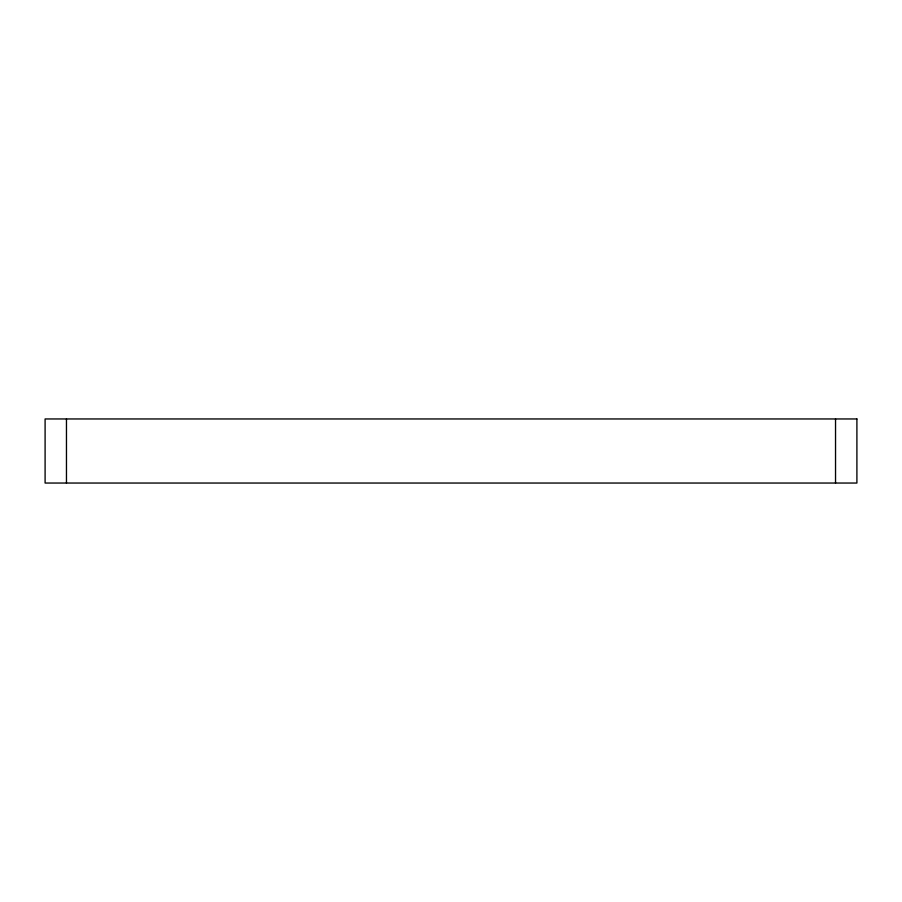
<?xml version="1.0" encoding="UTF-8"?>
<svg xmlns="http://www.w3.org/2000/svg" width="902" height="902" viewBox="0 0 902 902"><rect width="100%" height="100%" fill="white"/><g stroke="black" fill="none" stroke-linecap="round" stroke-linejoin="round"><path stroke-width="1.35" d="M835.534 418.956L835.534 483.044M66.466 418.956L66.466 483.044M856.9 418.956L45.1 418.956L45.1 483.044L856.9 483.044L856.9 418.956"/></g></svg>
